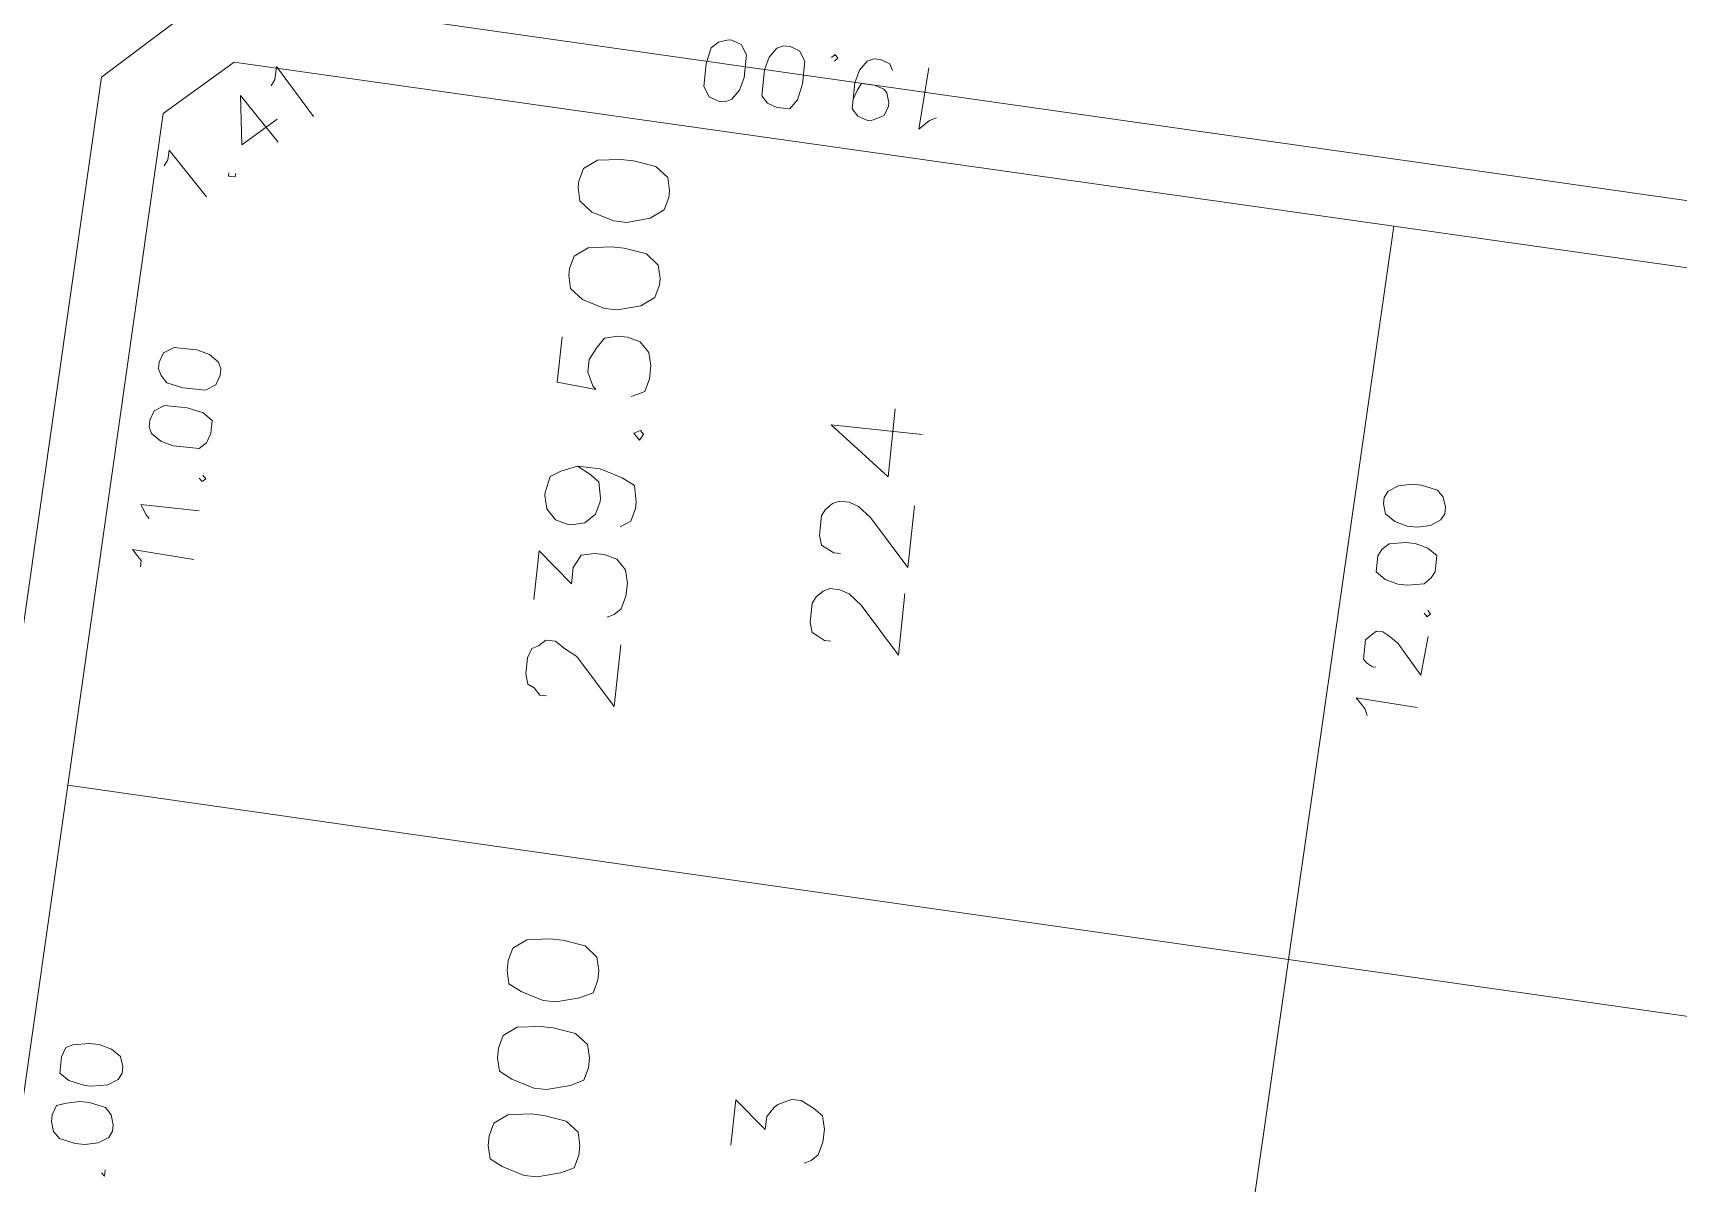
# Model space of a CAD drawing. Header units: metres. Extents: x -977055 to 805873, y -1033982 to 242021.
# Drawn here: x 2589.67 to 2616.5, y 927.2 to 945.95 of the extents above; entities that cross this region are included whole.
import ezdxf

# ---------------------------------------------------------------- set-up
doc = ezdxf.new("R2010")
doc.units = ezdxf.units.M
for name, color, linetype in [('PDF_acera', 7, 'Continuous'), ('PDF_areas por lote', 7, 'Continuous'), ('PDF_COTAS', 7, 'Continuous'), ('PDF_LOTES', 7, 'Continuous'), ('PDF_No. lotes', 7, 'Continuous')]:
    doc.layers.add(name, color=color, linetype=linetype)

# ---------------------------------------------------------------- blocks, each defined once
blk = doc.blocks.new('CALLE')
at = {"layer": 'PDF_acera', "lineweight": 9}
blk.add_lwpolyline([(-132.08832, -138.354048), (-133.14672, -169.471008), (-131.87664, -170.82576), (-75.188736, -172.773216), (-73.833984, -171.503136), (-72.775584, -140.386176), (-74.045664, -139.031424), (-130.733568, -137.083968)], close=True, dxfattribs=at)
at = {"layer": 'PDF_areas por lote', "lineweight": 9}
for points in [[(-81.412128, -145.63584), (-81.412128, -145.551168), (-81.327456, -145.466496), (-81.28512, -145.381824), (-81.158112, -145.339488), (-80.946432, -145.339488), (-80.819424, -145.381824), (-80.777088, -145.466496), (-80.692416, -145.551168), (-80.692416, -145.678176), (-80.777088, -145.805184), (-80.86176, -145.974528), (-81.454464, -146.524896), (-80.65008, -146.524896)], [(-80.184384, -145.339488), (-79.549344, -145.339488), (-79.930368, -145.805184), (-79.718688, -145.805184), (-79.634016, -145.84752), (-79.549344, -145.889856), (-79.507008, -146.0592), (-79.507008, -146.186208), (-79.549344, -146.355552), (-79.676352, -146.48256), (-79.845696, -146.524896), (-80.01504, -146.524896), (-80.184384, -146.48256), (-80.269056, -146.397888), (-80.311392, -146.313216)], [(-78.406272, -145.720512), (-78.490944, -145.889856), (-78.575616, -146.016864), (-78.787296, -146.0592), (-78.829632, -146.0592), (-78.998976, -146.016864), (-79.125984, -145.889856), (-79.16832, -145.720512), (-79.16832, -145.678176), (-79.125984, -145.508832), (-78.998976, -145.381824), (-78.829632, -145.339488), (-78.787296, -145.339488), (-78.575616, -145.381824), (-78.490944, -145.508832), (-78.406272, -145.720512), (-78.406272, -146.016864), (-78.490944, -146.313216), (-78.575616, -146.48256), (-78.787296, -146.524896), (-78.871968, -146.524896), (-79.041312, -146.48256), (-79.125984, -146.355552)], [(-76.755168, -145.339488), (-77.347872, -145.339488), (-77.390208, -145.84752), (-77.347872, -145.805184), (-77.178528, -145.720512), (-77.009184, -145.720512), (-76.83984, -145.805184), (-76.712832, -145.889856), (-76.670496, -146.0592), (-76.670496, -146.186208), (-76.712832, -146.355552), (-76.83984, -146.48256), (-77.009184, -146.524896), (-77.178528, -146.524896), (-77.347872, -146.48256), (-77.390208, -146.397888), (-77.432544, -146.313216)]]:
    blk.add_lwpolyline(points, dxfattribs=at)
for points in [[(-75.950784, -145.339488), (-76.120128, -145.381824), (-76.247136, -145.551168), (-76.331808, -145.84752), (-76.331808, -146.016864), (-76.247136, -146.313216), (-76.120128, -146.48256), (-75.950784, -146.524896), (-75.866112, -146.524896), (-75.696768, -146.48256), (-75.56976, -146.313216), (-75.527424, -146.016864), (-75.527424, -145.84752), (-75.56976, -145.551168), (-75.696768, -145.381824), (-75.866112, -145.339488)], [(-74.807712, -145.339488), (-74.977056, -145.381824), (-75.104064, -145.551168), (-75.188736, -145.84752), (-75.188736, -146.016864), (-75.104064, -146.313216), (-74.977056, -146.48256), (-74.807712, -146.524896), (-74.72304, -146.524896), (-74.553696, -146.48256), (-74.426688, -146.313216), (-74.384352, -146.016864), (-74.384352, -145.84752), (-74.426688, -145.551168), (-74.553696, -145.381824), (-74.72304, -145.339488)], [(-87.296832, -145.508832), (-87.466176, -145.551168), (-87.550848, -145.720512), (-87.63552, -146.016864), (-87.63552, -146.186208), (-87.550848, -146.48256), (-87.466176, -146.651904), (-87.296832, -146.69424), (-87.169824, -146.69424), (-87.00048, -146.651904), (-86.873472, -146.48256), (-86.831136, -146.186208), (-86.831136, -146.016864), (-86.873472, -145.720512), (-87.00048, -145.551168), (-87.169824, -145.508832)], [(-86.15376, -145.508832), (-86.323104, -145.551168), (-86.407776, -145.720512), (-86.492448, -146.016864), (-86.492448, -146.186208), (-86.407776, -146.48256), (-86.323104, -146.651904), (-86.15376, -146.69424), (-86.026752, -146.69424), (-85.857408, -146.651904), (-85.7304, -146.48256), (-85.688064, -146.186208), (-85.688064, -146.016864), (-85.7304, -145.720512), (-85.857408, -145.551168), (-86.026752, -145.508832)], [(-85.010688, -145.508832), (-85.180032, -145.551168), (-85.264704, -145.720512), (-85.349376, -146.016864), (-85.349376, -146.186208), (-85.264704, -146.48256), (-85.180032, -146.651904), (-85.010688, -146.69424), (-84.88368, -146.69424), (-84.714336, -146.651904), (-84.587328, -146.48256), (-84.544992, -146.186208), (-84.544992, -146.016864), (-84.587328, -145.720512), (-84.714336, -145.551168), (-84.88368, -145.508832)], [(-77.89824, -146.397888), (-77.982912, -146.48256), (-77.89824, -146.524896), (-77.855904, -146.48256)]]:
    blk.add_lwpolyline(points, close=True, dxfattribs=at)
at = {"layer": 'PDF_COTAS', "lineweight": 9}
for points in [[(-87.593184, -139.835808), (-87.720192, -139.878144), (-87.804864, -139.962816), (-87.8472, -140.174496), (-87.8472, -140.301504), (-87.804864, -140.470848), (-87.720192, -140.597856), (-87.63552, -140.640192), (-87.550848, -140.640192), (-87.42384, -140.597856), (-87.339168, -140.513184), (-87.296832, -140.301504), (-87.296832, -140.174496), (-87.339168, -140.005152), (-87.381504, -139.878144), (-87.508512, -139.835808)], [(-86.831136, -139.878144), (-86.958144, -139.878144), (-87.042816, -140.005152), (-87.085152, -140.216832), (-87.085152, -140.301504), (-87.042816, -140.513184), (-86.958144, -140.640192), (-86.873472, -140.682528), (-86.7888, -140.682528), (-86.661792, -140.640192), (-86.57712, -140.513184), (-86.534784, -140.34384), (-86.534784, -140.216832), (-86.57712, -140.005152), (-86.619456, -139.92048), (-86.746464, -139.878144)], [(-78.490944, -140.13216), (-78.575616, -140.174496), (-78.660288, -140.301504), (-78.702624, -140.470848), (-78.702624, -140.597856), (-78.702624, -140.809536), (-78.617952, -140.894208), (-78.490944, -140.936544), (-78.406272, -140.936544), (-78.3216, -140.936544), (-78.236928, -140.809536), (-78.194592, -140.597856), (-78.194592, -140.513184), (-78.194592, -140.301504), (-78.279264, -140.174496), (-78.406272, -140.13216)], [(-77.728896, -140.174496), (-77.813568, -140.216832), (-77.89824, -140.301504), (-77.940576, -140.513184), (-77.940576, -140.640192), (-77.940576, -140.809536), (-77.855904, -140.936544), (-77.728896, -140.97888), (-77.644224, -140.97888), (-77.559552, -140.936544), (-77.47488, -140.809536), (-77.432544, -140.640192), (-77.432544, -140.513184), (-77.432544, -140.34384), (-77.517216, -140.216832), (-77.644224, -140.174496)], [(-73.495296, -147.1176), (-73.45296, -147.202272), (-73.325952, -147.286944), (-73.156608, -147.32928), (-73.0296, -147.32928), (-72.860256, -147.32928), (-72.733248, -147.244608), (-72.690912, -147.1176), (-72.690912, -147.075264), (-72.733248, -146.948256), (-72.81792, -146.863584), (-73.0296, -146.821248), (-73.114272, -146.821248), (-73.325952, -146.821248), (-73.45296, -146.90592), (-73.495296, -147.032928)], [(-73.495296, -147.879648), (-73.495296, -147.96432), (-73.368288, -148.048992), (-73.156608, -148.091328), (-73.071936, -148.091328), (-72.860256, -148.091328), (-72.733248, -148.006656), (-72.690912, -147.879648), (-72.690912, -147.794976), (-72.733248, -147.710304), (-72.860256, -147.625632), (-73.0296, -147.583296), (-73.156608, -147.583296), (-73.368288, -147.583296), (-73.45296, -147.667968), (-73.495296, -147.794976)], [(-80.353728, -156.897216), (-80.311392, -156.092832), (-80.4384, -156.21984), (-80.523072, -156.262176), (-80.4384, -156.21984), (-80.311392, -156.092832)], [(-79.422336, -156.939552), (-79.930368, -156.897216), (-79.549344, -156.558528), (-79.464672, -156.43152), (-79.422336, -156.346848), (-79.422336, -156.262176), (-79.464672, -156.21984), (-79.507008, -156.177504), (-79.549344, -156.135168), (-79.718688, -156.135168), (-79.80336, -156.135168), (-79.845696, -156.177504), (-79.888032, -156.262176), (-79.888032, -156.304512), (-79.888032, -156.262176), (-79.845696, -156.177504), (-79.80336, -156.135168), (-79.718688, -156.135168), (-79.549344, -156.135168), (-79.507008, -156.177504), (-79.464672, -156.21984), (-79.422336, -156.262176), (-79.422336, -156.346848), (-79.464672, -156.43152), (-79.549344, -156.558528), (-79.930368, -156.897216)], [(-78.53328, -156.177504), (-78.660288, -156.177504), (-78.74496, -156.304512), (-78.787296, -156.473856), (-78.787296, -156.600864), (-78.74496, -156.812544), (-78.660288, -156.897216), (-78.575616, -156.939552), (-78.490944, -156.939552), (-78.363936, -156.939552), (-78.279264, -156.812544), (-78.236928, -156.6432), (-78.236928, -156.516192), (-78.279264, -156.304512), (-78.363936, -156.21984), (-78.448608, -156.177504)], [(-78.53328, -156.177504), (-78.660288, -156.177504), (-78.74496, -156.304512), (-78.787296, -156.473856), (-78.787296, -156.600864), (-78.74496, -156.812544), (-78.660288, -156.897216), (-78.575616, -156.939552), (-78.490944, -156.939552), (-78.363936, -156.939552), (-78.279264, -156.812544), (-78.236928, -156.6432), (-78.236928, -156.516192), (-78.279264, -156.304512), (-78.363936, -156.21984), (-78.448608, -156.177504)], [(-77.771232, -156.177504), (-77.89824, -156.21984), (-77.982912, -156.346848), (-78.025248, -156.516192), (-78.025248, -156.6432), (-77.982912, -156.812544), (-77.89824, -156.939552), (-77.813568, -156.981888), (-77.728896, -156.981888), (-77.601888, -156.939552), (-77.517216, -156.85488), (-77.47488, -156.6432), (-77.47488, -156.516192), (-77.517216, -156.346848), (-77.601888, -156.21984), (-77.68656, -156.177504)], [(-77.771232, -156.177504), (-77.89824, -156.21984), (-77.982912, -156.346848), (-78.025248, -156.516192), (-78.025248, -156.6432), (-77.982912, -156.812544), (-77.89824, -156.939552), (-77.813568, -156.981888), (-77.728896, -156.981888), (-77.601888, -156.939552), (-77.517216, -156.85488), (-77.47488, -156.6432), (-77.47488, -156.516192), (-77.517216, -156.346848), (-77.601888, -156.21984), (-77.68656, -156.177504)], [(-79.083648, -156.897216), (-79.125984, -156.939552), (-79.16832, -156.897216), (-79.125984, -156.85488), (-79.16832, -156.897216), (-79.125984, -156.939552)]]:
    blk.add_lwpolyline(points, close=True, dxfattribs=at)
for points in [[(-80.311392, -140.216832), (-80.22672, -140.216832), (-80.099712, -140.089824), (-80.142048, -140.894208)], [(-79.676352, -140.259168), (-79.634016, -140.216832), (-79.507008, -140.13216), (-79.507008, -140.894208)], [(-75.104064, -139.962816), (-75.019392, -140.005152), (-74.892384, -140.005152), (-75.442752, -140.55552)], [(-88.185888, -140.55552), (-88.228224, -140.597856), (-88.185888, -140.597856), (-88.143552, -140.597856)], [(-79.083648, -140.851872), (-79.125984, -140.894208), (-79.083648, -140.936544), (-79.041312, -140.894208)], [(-75.104064, -140.809536), (-75.1464, -140.809536), (-75.1464, -140.894208), (-75.104064, -140.894208)], [(-74.638368, -141.40224), (-74.088, -140.851872), (-74.72304, -140.936544), (-74.342016, -141.359904)], [(-73.918656, -141.232896), (-73.833984, -141.275232), (-73.66464, -141.275232), (-74.257344, -141.8256)], [(-72.81792, -148.472352), (-72.775584, -148.514688), (-72.733248, -148.472352), (-72.775584, -148.430016)], [(-73.283616, -148.768704), (-73.156608, -148.81104), (-73.071936, -148.853376), (-73.071936, -148.980384), (-73.071936, -149.02272), (-73.114272, -149.149728), (-73.156608, -149.192064), (-73.283616, -149.2344), (-73.325952, -149.2344), (-73.45296, -149.192064), (-73.495296, -149.107392), (-73.537632, -149.02272), (-73.537632, -148.980384), (-73.495296, -148.853376), (-73.410624, -148.768704), (-73.283616, -148.768704), (-73.071936, -148.768704), (-72.902592, -148.81104), (-72.775584, -148.895712), (-72.733248, -148.980384), (-72.733248, -149.065056), (-72.775584, -149.192064), (-72.860256, -149.2344)], [(-73.410624, -149.86944), (-73.45296, -149.784768), (-73.579968, -149.65776), (-72.775584, -149.700096)]]:
    blk.add_lwpolyline(points, dxfattribs=at)
at = {"layer": 'PDF_LOTES', "lineweight": 20}
for points in [[(-93.393216, -155.246112), (-83.782944, -155.5848), (-83.232576, -139.581792), (-92.842848, -139.243104)], [(-83.782944, -155.5848), (-74.172672, -155.923488), (-73.66464, -140.724864), (-74.426688, -139.878144), (-83.232576, -139.581792)], [(-93.901248, -171.24912), (-84.333312, -171.587808), (-83.782944, -155.5848), (-93.393216, -155.246112)], [(-84.333312, -171.587808), (-75.527424, -171.88416), (-74.680704, -171.079776), (-74.172672, -155.923488), (-83.782944, -155.5848)]]:
    blk.add_lwpolyline(points, close=True, dxfattribs=at)
at = {"layer": 'PDF_No. lotes', "lineweight": 20}
for points in [[(-86.958144, -148.641696), (-86.36544, -148.641696), (-86.704128, -149.065056), (-86.534784, -149.065056), (-86.407776, -149.149728), (-86.36544, -149.192064), (-86.280768, -149.361408), (-86.280768, -149.488416), (-86.36544, -149.65776), (-86.450112, -149.784768), (-86.619456, -149.827104), (-86.7888, -149.827104), (-86.958144, -149.784768), (-87.042816, -149.700096), (-87.085152, -149.615424)], [(-80.311392, -149.2344), (-80.311392, -149.149728), (-80.269056, -149.065056), (-80.22672, -148.980384), (-80.099712, -148.938048), (-79.845696, -148.938048), (-79.761024, -148.980384), (-79.676352, -149.065056), (-79.634016, -149.149728), (-79.634016, -149.276736), (-79.676352, -149.403744), (-79.80336, -149.573088), (-80.396064, -150.123456), (-79.59168, -150.123456)], [(-79.16832, -149.2344), (-79.16832, -149.149728), (-79.125984, -149.065056), (-79.083648, -148.980384), (-78.95664, -148.938048), (-78.702624, -148.938048), (-78.617952, -148.980384), (-78.53328, -149.065056), (-78.490944, -149.149728), (-78.490944, -149.276736), (-78.53328, -149.403744), (-78.660288, -149.573088), (-79.252992, -150.123456), (-78.448608, -150.123456)], [(-77.517216, -150.123456), (-77.517216, -148.938048), (-78.10992, -149.742432), (-77.220864, -149.742432)]]:
    blk.add_lwpolyline(points, dxfattribs=at)

msp = doc.modelspace()

# ---------------------------------------------------------------- block references
at = {"xscale": 1.255773352820658, "yscale": 1.255773352820658, "zscale": 1.255773352820658, "rotation": 83.85573648860341}
msp.add_blockref('CALLE', (2427.15058, 1056.36283, 1015.371), dxfattribs=at)

doc.saveas('drawing.dxf')
